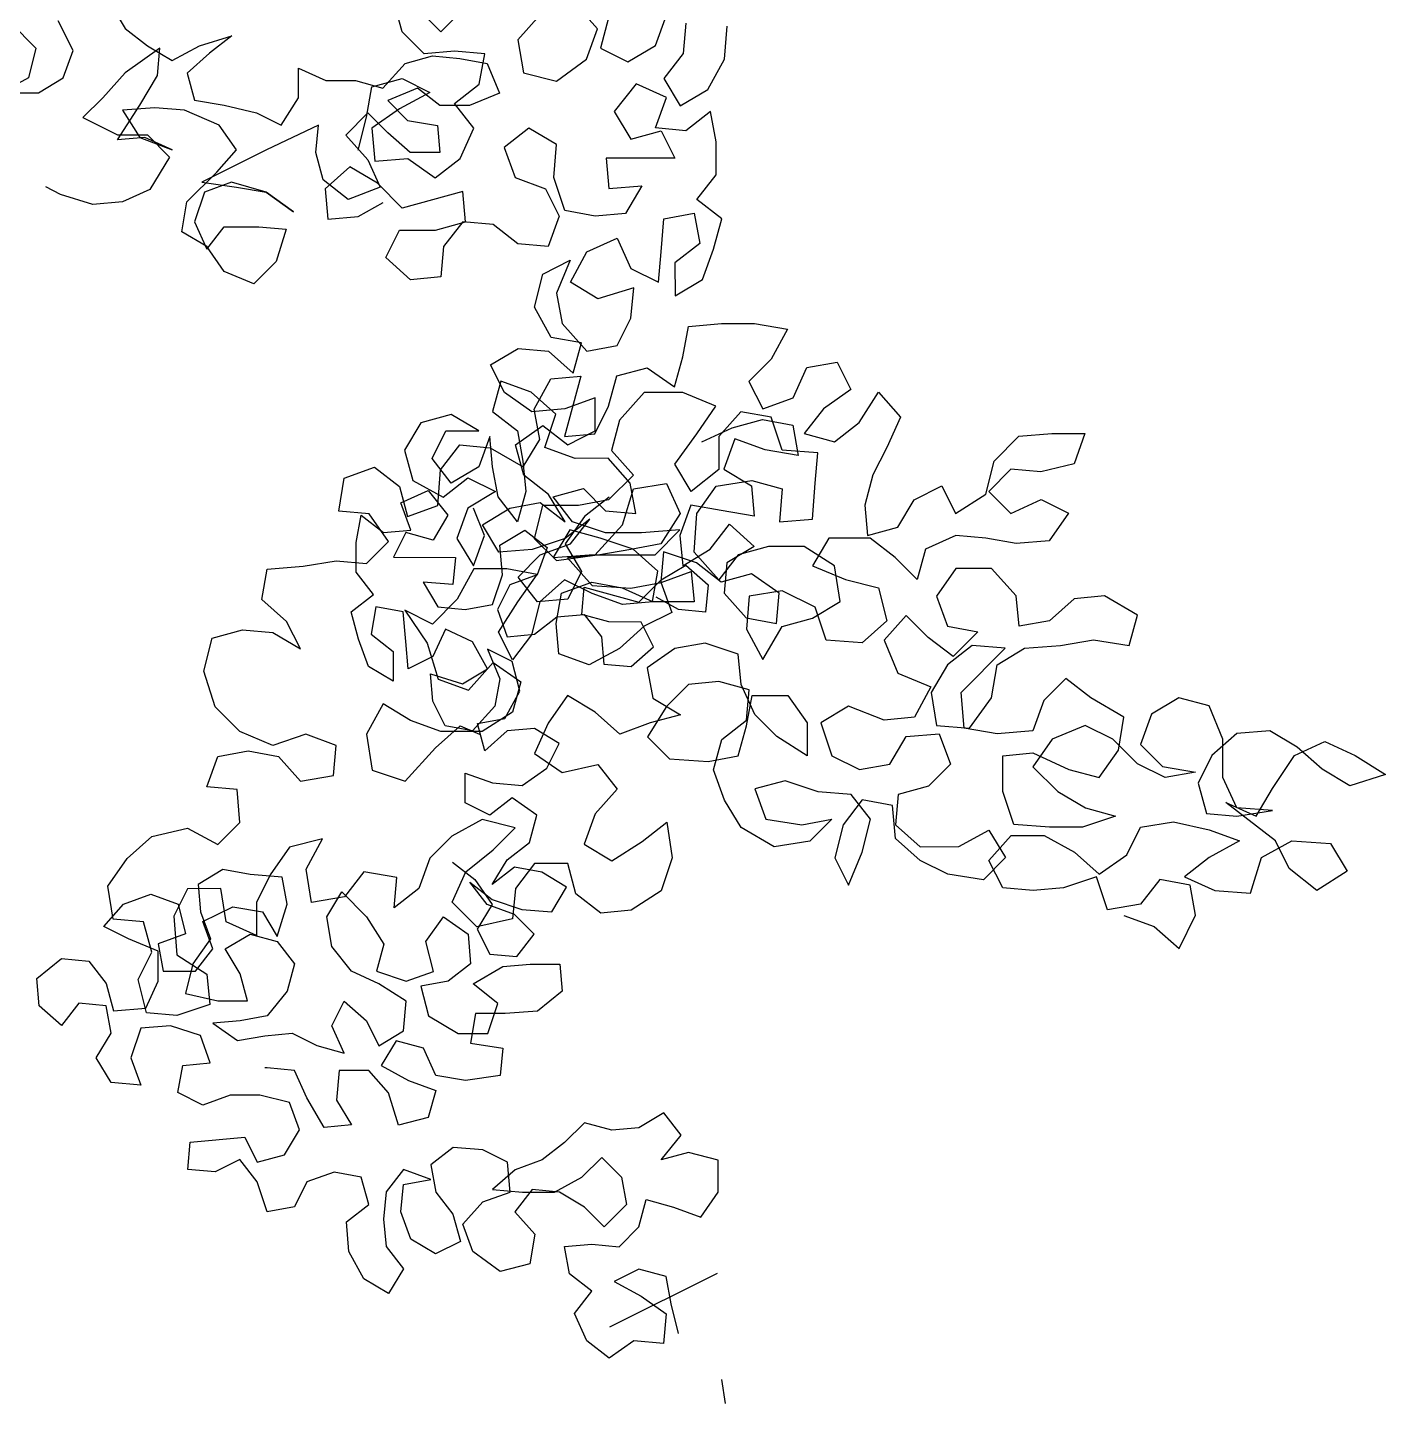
# Model space of a CAD drawing. Header units: millimetres. Extents: x 2002 to 2114, y 811 to 859.
# Drawn here: x 2020.3504 to 2020.8117, y 819.1262 to 819.5935 of the extents above; entities that cross this region are included whole.
import ezdxf

# ---------------------------------------------------------------- set-up
doc = ezdxf.new("R2010")
doc.units = ezdxf.units.MM
doc.header["$LTSCALE"] = 0.04
doc.layers.add('0_Architettonico', color=8, linetype='Continuous')

msp = doc.modelspace()

# ---------------------------------------------------------------- linework, layer by layer
at = {"layer": '0_Architettonico'}
for p, q in [((2020.58463, 819.17036), (2020.54808, 819.1521)), ((2020.58609, 819.13435), (2020.58735, 819.12617))]:
    msp.add_line(p, q, dxfattribs=at)
for points in [[(2020.37849, 819.60165), (2020.38354, 819.59322), (2020.39111, 819.58732), (2020.39952, 819.58227), (2020.40879, 819.58731), (2020.41974, 819.59067), (2020.41216, 819.58478), (2020.40457, 819.57805), (2020.40709, 819.56879), (2020.41719, 819.56709), (2020.42813, 819.56456), (2020.43655, 819.56034), (2020.44245, 819.5696), (2020.44246, 819.5797), (2020.45172, 819.57548), (2020.46182, 819.57547), (2020.47108, 819.57294), (2020.47866, 819.58135), (2020.48793, 819.58387), (2020.49719, 819.58302), (2020.50645, 819.58133), (2020.51065, 819.57122), (2020.50054, 819.56702), (2020.49044, 819.56703), (2020.48287, 819.57293), (2020.47276, 819.56873), (2020.47949, 819.56199), (2020.48959, 819.56029), (2020.49042, 819.55103), (2020.48032, 819.55104), (2020.47275, 819.55778), (2020.46602, 819.56452), (2020.45844, 819.55695), (2020.46601, 819.54853), (2020.47021, 819.53926), (2020.45926, 819.53506), (2020.45084, 819.54181), (2020.44833, 819.55107), (2020.44918, 819.56033), (2020.43149, 819.55193), (2020.40959, 819.541), (2020.42138, 819.53931), (2020.43148, 819.53761), (2020.44073, 819.53087), (2020.43148, 819.53761), (2020.41969, 819.54099), (2020.41043, 819.53763), (2020.40705, 819.52753), (2020.41125, 819.51827), (2020.41715, 819.52584), (2020.42894, 819.52583), (2020.4382, 819.52498), (2020.43482, 819.51404), (2020.42724, 819.50647), (2020.41714, 819.51069), (2020.41125, 819.51911), (2020.40284, 819.52417), (2020.40453, 819.53427), (2020.41464, 819.54436), (2020.42139, 819.55194), (2020.4155, 819.56036), (2020.40372, 819.56542), (2020.39362, 819.56627), (2020.38267, 819.56544), (2020.38856, 819.55618), (2020.3995, 819.55196), (2020.39024, 819.55617), (2020.38098, 819.55534), (2020.38857, 819.56712), (2020.39447, 819.57722), (2020.39532, 819.58648), (2020.38352, 819.57807), (2020.37594, 819.56966), (2020.3692, 819.56293), (2020.38098, 819.55702), (2020.39108, 819.55702), (2020.39865, 819.54943), (2020.39191, 819.53849), (2020.38264, 819.53429), (2020.37254, 819.53346), (2020.3616, 819.53684), (2020.35655, 819.53937)], [(2020.46268, 819.55182), (2020.46548, 819.56305), (2020.46734, 819.57334), (2020.47763, 819.57616), (2020.48699, 819.57149), (2020.4767, 819.56587), (2020.46735, 819.55931), (2020.4683, 819.54809), (2020.47952, 819.54903), (2020.48889, 819.54249), (2020.4973, 819.54905), (2020.50197, 819.55934), (2020.49541, 819.56776), (2020.50382, 819.57431), (2020.50569, 819.5846), (2020.49539, 819.58553), (2020.4851, 819.58458), (2020.47761, 819.59206), (2020.4748, 819.60235)], [(2020.48228, 819.60049), (2020.49071, 819.59207), (2020.49819, 819.59956)], [(2020.52438, 819.59772), (2020.51691, 819.58929), (2020.51879, 819.57807), (2020.53002, 819.57527), (2020.5403, 819.58276), (2020.54403, 819.59306), (2020.53654, 819.60147)], [(2020.34481, 819.59494), (2020.35322, 819.58652), (2020.35069, 819.57642), (2020.34142, 819.57137), (2020.35405, 819.57136), (2020.36247, 819.57641), (2020.36585, 819.58566), (2020.36081, 819.59577)], [(2020.54777, 819.5968), (2020.54497, 819.58651), (2020.55433, 819.58184), (2020.56368, 819.58746), (2020.56741, 819.59776)], [(2020.57397, 819.59496), (2020.57304, 819.58467), (2020.5665, 819.57624), (2020.57212, 819.56689), (2020.58147, 819.57251), (2020.58707, 819.58281), (2020.588, 819.59403)], [(2020.54792, 819.43403), (2020.53951, 819.42747), (2020.53297, 819.41811), (2020.53859, 819.40876), (2020.53392, 819.39941), (2020.52363, 819.39846), (2020.51707, 819.40687), (2020.52455, 819.41436), (2020.53484, 819.41812), (2020.54138, 819.42654), (2020.53296, 819.41998), (2020.52174, 819.41623), (2020.51052, 819.41529), (2020.5049, 819.42464), (2020.51425, 819.43026), (2020.52453, 819.43214), (2020.53296, 819.4256), (2020.52734, 819.43495), (2020.51891, 819.44149), (2020.5161, 819.45178), (2020.52545, 819.45833), (2020.53387, 819.45179), (2020.54322, 819.45648), (2020.54321, 819.4677), (2020.53292, 819.46395), (2020.5217, 819.46301), (2020.51234, 819.46955), (2020.50765, 819.4789), (2020.517, 819.48452), (2020.52729, 819.48359), (2020.53572, 819.47612), (2020.53852, 819.48641), (2020.52822, 819.48827), (2020.5226, 819.49856), (2020.5254, 819.50978), (2020.53475, 819.51447), (2020.53008, 819.50324), (2020.53196, 819.49295), (2020.54039, 819.4836), (2020.55068, 819.48548), (2020.55535, 819.49484), (2020.55627, 819.50513), (2020.54412, 819.50138), (2020.53476, 819.50699), (2020.54036, 819.51728), (2020.55065, 819.52197), (2020.55533, 819.51168), (2020.56469, 819.50701), (2020.56562, 819.5173), (2020.56654, 819.52853), (2020.57683, 819.53041), (2020.57871, 819.52012), (2020.5703, 819.51357), (2020.57031, 819.50234), (2020.57966, 819.50796), (2020.58339, 819.51826), (2020.58619, 819.52855), (2020.57776, 819.53509), (2020.5843, 819.54351), (2020.58429, 819.55474), (2020.58241, 819.56503), (2020.574, 819.55847), (2020.56371, 819.5594), (2020.56744, 819.56969), (2020.55715, 819.57436), (2020.54967, 819.565), (2020.55529, 819.55565), (2020.56558, 819.55847), (2020.57027, 819.54911), (2020.54688, 819.54909), (2020.54782, 819.5388), (2020.55905, 819.53975), (2020.55344, 819.53039), (2020.54315, 819.52944), (2020.53286, 819.53131), (2020.52911, 819.54253), (2020.53004, 819.55376), (2020.52068, 819.55936), (2020.51226, 819.5528), (2020.51601, 819.54252), (2020.52631, 819.53878), (2020.53099, 819.52943), (2020.52726, 819.51914), (2020.51697, 819.52007), (2020.50854, 819.52661), (2020.49825, 819.52753), (2020.49171, 819.51911), (2020.49079, 819.50882), (2020.4805, 819.50787), (2020.47207, 819.51535), (2020.47674, 819.52471), (2020.4889, 819.52472), (2020.49919, 819.52753), (2020.49824, 819.53782), (2020.47767, 819.53219), (2020.46924, 819.5406), (2020.45988, 819.54621), (2020.45147, 819.53872), (2020.45241, 819.52843), (2020.4627, 819.52937), (2020.47112, 819.53406)], [(2020.72283, 819.29196), (2020.73312, 819.28823), (2020.74155, 819.28075), (2020.74715, 819.29198), (2020.74527, 819.30227), (2020.73498, 819.30413), (2020.72844, 819.29571), (2020.71721, 819.29383), (2020.71346, 819.30505), (2020.70224, 819.3013), (2020.69195, 819.30035), (2020.68166, 819.30128), (2020.67697, 819.31063), (2020.68445, 819.31905), (2020.69568, 819.31906), (2020.70597, 819.31346), (2020.7144, 819.30598), (2020.72375, 819.31254), (2020.72841, 819.3219), (2020.73964, 819.32378), (2020.7518, 819.32099), (2020.7621, 819.31725), (2020.75181, 819.31163), (2020.7434, 819.30508), (2020.75369, 819.30041), (2020.76585, 819.29948), (2020.76958, 819.31165), (2020.77987, 819.31727), (2020.79297, 819.31635), (2020.79859, 819.307), (2020.7883, 819.30044), (2020.77894, 819.30791), (2020.77426, 819.31726), (2020.75741, 819.33035), (2020.7677, 819.32568), (2020.7733, 819.33504), (2020.78078, 819.34627), (2020.79106, 819.35096), (2020.80136, 819.34629), (2020.81166, 819.33975), (2020.7995, 819.336), (2020.79014, 819.3416), (2020.78171, 819.34908), (2020.77235, 819.35468), (2020.76113, 819.35374), (2020.75271, 819.34624), (2020.74805, 819.33689), (2020.75086, 819.3266), (2020.76115, 819.32567), (2020.77331, 819.32755), (2020.76115, 819.32848), (2020.75646, 819.33876), (2020.75645, 819.35186), (2020.75176, 819.36308), (2020.74147, 819.36588), (2020.73212, 819.36026), (2020.72839, 819.34996), (2020.73588, 819.34249), (2020.74711, 819.34063), (2020.73682, 819.33875), (2020.72746, 819.34342), (2020.71903, 819.35183), (2020.70967, 819.3565), (2020.69845, 819.35181), (2020.69191, 819.34245), (2020.70034, 819.33404), (2020.7097, 819.32843), (2020.71999, 819.32563), (2020.70877, 819.32188), (2020.69754, 819.32187), (2020.68538, 819.3228), (2020.68163, 819.33402), (2020.68162, 819.34618), (2020.69191, 819.34712), (2020.70407, 819.34152), (2020.71437, 819.33873), (2020.72091, 819.34809), (2020.72277, 819.35931), (2020.71154, 819.36585), (2020.70311, 819.37239), (2020.69563, 819.3649), (2020.6919, 819.35461), (2020.67974, 819.35366), (2020.66851, 819.35552), (2020.66757, 819.36768), (2020.68252, 819.38266), (2020.67129, 819.38359), (2020.66288, 819.37703), (2020.65728, 819.36767), (2020.65916, 819.35645), (2020.67038, 819.35552), (2020.67786, 819.36582), (2020.67972, 819.37705), (2020.68907, 819.38267), (2020.70123, 819.38362), (2020.71245, 819.3855), (2020.72462, 819.38364), (2020.72741, 819.39393), (2020.71618, 819.40047), (2020.70589, 819.39952), (2020.69748, 819.39203), (2020.68719, 819.39015), (2020.68625, 819.40044), (2020.67782, 819.40979), (2020.66566, 819.40978), (2020.65912, 819.40042), (2020.66287, 819.39013), (2020.67316, 819.38827), (2020.66475, 819.37984), (2020.65632, 819.38638), (2020.64883, 819.39386), (2020.64136, 819.38543), (2020.64604, 819.37421), (2020.65727, 819.36954), (2020.65167, 819.35925), (2020.64138, 819.3583), (2020.62922, 819.36297), (2020.61987, 819.35735), (2020.62362, 819.34613), (2020.63298, 819.34146), (2020.64327, 819.34334), (2020.64887, 819.3527), (2020.6601, 819.35364), (2020.66385, 819.34336), (2020.65637, 819.33587), (2020.64608, 819.33305), (2020.64516, 819.32276), (2020.65358, 819.31528), (2020.66668, 819.3153), (2020.67696, 819.32092), (2020.68259, 819.31157), (2020.67511, 819.30408), (2020.66295, 819.30594), (2020.65359, 819.31061), (2020.64516, 819.31808), (2020.64421, 819.32931), (2020.63392, 819.33117), (2020.62738, 819.32274), (2020.62459, 819.31151), (2020.62927, 819.30216), (2020.63394, 819.31339), (2020.63674, 819.32462), (2020.63018, 819.33304), (2020.61895, 819.33396), (2020.60772, 819.33769), (2020.59744, 819.33488), (2020.60119, 819.32459), (2020.61335, 819.32273), (2020.62364, 819.32461), (2020.61616, 819.31712), (2020.604, 819.31524), (2020.59277, 819.32178), (2020.58715, 819.33113), (2020.5834, 819.34141), (2020.58619, 819.35171), (2020.59461, 819.35826), (2020.59553, 819.36855), (2020.58524, 819.37135), (2020.57495, 819.3704), (2020.56747, 819.36291), (2020.56094, 819.35262), (2020.56843, 819.34514), (2020.58152, 819.34422), (2020.59181, 819.3461), (2020.59461, 819.35639), (2020.59647, 819.36668), (2020.60863, 819.36669), (2020.61519, 819.35734), (2020.6152, 819.34612), (2020.6049, 819.35266), (2020.59741, 819.36013), (2020.59273, 819.37042), (2020.59178, 819.38071), (2020.58055, 819.38444), (2020.57026, 819.38256), (2020.56091, 819.376), (2020.56279, 819.36572), (2020.57215, 819.36011), (2020.56187, 819.3573), (2020.55158, 819.35354), (2020.54315, 819.36102), (2020.53379, 819.36662), (2020.52725, 819.35726), (2020.52259, 819.34697), (2020.53195, 819.34043), (2020.54411, 819.34325), (2020.55066, 819.33483), (2020.54319, 819.32641), (2020.53945, 819.31611), (2020.54881, 819.31051), (2020.5591, 819.31707), (2020.56751, 819.32362), (2020.56939, 819.31146), (2020.56566, 819.30024), (2020.55538, 819.29368), (2020.54509, 819.29273), (2020.53666, 819.29927), (2020.53385, 819.30956), (2020.52262, 819.30955), (2020.51608, 819.30113), (2020.51515, 819.29083), (2020.503, 819.28802), (2020.49457, 819.29643), (2020.49924, 819.30672), (2020.50858, 819.31422), (2020.51606, 819.32171), (2020.50483, 819.3245), (2020.49455, 819.31888), (2020.48707, 819.31139), (2020.48334, 819.3011), (2020.47493, 819.29454), (2020.47585, 819.30483), (2020.46462, 819.30669), (2020.45808, 819.29827), (2020.44686, 819.29638), (2020.44498, 819.30761), (2020.45058, 819.3179), (2020.43936, 819.31509), (2020.43282, 819.30573), (2020.42815, 819.29637), (2020.42816, 819.28514), (2020.41787, 819.28981), (2020.41598, 819.30103), (2020.40476, 819.30102), (2020.40009, 819.29166), (2020.40104, 819.27857), (2020.41133, 819.27203), (2020.41228, 819.26174), (2020.40106, 819.25799), (2020.39077, 819.25891), (2020.38795, 819.27014), (2020.39262, 819.2795), (2020.3898, 819.28978), (2020.37951, 819.29071), (2020.37763, 819.30193), (2020.38417, 819.31129), (2020.39258, 819.31879), (2020.40474, 819.3216), (2020.41504, 819.316), (2020.42251, 819.32349), (2020.42157, 819.33472), (2020.41128, 819.33564), (2020.41501, 819.34594), (2020.4253, 819.34782), (2020.43559, 819.34595), (2020.44308, 819.33754), (2020.4543, 819.33942), (2020.45523, 819.34971), (2020.44494, 819.35345), (2020.43371, 819.34969), (2020.42248, 819.35436), (2020.41406, 819.36277), (2020.4103, 819.37493), (2020.4131, 819.38616), (2020.42339, 819.38898), (2020.43368, 819.38805), (2020.44304, 819.38244), (2020.43835, 819.3918), (2020.42993, 819.39927), (2020.43179, 819.40956), (2020.44395, 819.41051), (2020.45517, 819.41239), (2020.46546, 819.41146), (2020.47294, 819.41896), (2020.46638, 819.4283), (2020.45609, 819.42923), (2020.45795, 819.44046), (2020.46824, 819.44421), (2020.47667, 819.43767), (2020.47948, 819.42738), (2020.48977, 819.43113), (2020.49069, 819.44329), (2020.49723, 819.45172), (2020.50752, 819.45079), (2020.51876, 819.44426), (2020.52436, 819.45362), (2020.52248, 819.4639), (2020.52808, 819.4742), (2020.53837, 819.47514), (2020.53278, 819.45456), (2020.54307, 819.4555), (2020.54774, 819.46486), (2020.55053, 819.47516), (2020.56082, 819.47797), (2020.57018, 819.47143), (2020.57298, 819.48172), (2020.57484, 819.49202), (2020.58607, 819.49296), (2020.59729, 819.49297), (2020.60852, 819.49111), (2020.60292, 819.48082), (2020.59544, 819.47333), (2020.60012, 819.46397), (2020.61041, 819.46773), (2020.61508, 819.47802), (2020.62537, 819.4799), (2020.63005, 819.47055), (2020.6207, 819.46399), (2020.61416, 819.45557), (2020.62446, 819.45277), (2020.63287, 819.45933), (2020.63941, 819.46962), (2020.6469, 819.46121), (2020.64223, 819.45092), (2020.63756, 819.44156), (2020.63477, 819.43126), (2020.63571, 819.42098), (2020.646, 819.42379), (2020.6516, 819.43315), (2020.66095, 819.43784), (2020.66564, 819.42849), (2020.67592, 819.43504), (2020.67872, 819.44627), (2020.68713, 819.4547), (2020.69836, 819.45565), (2020.70958, 819.45566), (2020.70585, 819.44536), (2020.69463, 819.44255), (2020.68434, 819.44347), (2020.67686, 819.43598), (2020.68435, 819.4285), (2020.69464, 819.43319), (2020.70399, 819.42852), (2020.69745, 819.41916), (2020.68623, 819.41822), (2020.67594, 819.42008), (2020.66565, 819.421), (2020.65536, 819.41632), (2020.65256, 819.40602), (2020.64507, 819.4135), (2020.63665, 819.42004), (2020.62262, 819.42003), (2020.61701, 819.41067), (2020.62824, 819.406), (2020.63947, 819.4032), (2020.64229, 819.39198), (2020.63387, 819.38449), (2020.62171, 819.38541), (2020.61796, 819.39664), (2020.60673, 819.40224), (2020.5955, 819.40036), (2020.59458, 819.38913), (2020.6002, 819.37885), (2020.60674, 819.39008), (2020.61703, 819.39289), (2020.62638, 819.39852), (2020.6245, 819.41068), (2020.6142, 819.41721), (2020.60204, 819.4172), (2020.59175, 819.41439), (2020.58521, 819.40596), (2020.57678, 819.41531), (2020.57771, 819.42841), (2020.58424, 819.43777), (2020.5964, 819.43965), (2020.6067, 819.43685), (2020.60577, 819.42563), (2020.617, 819.42657), (2020.61792, 819.43873), (2020.61885, 819.44902), (2020.60669, 819.44995), (2020.60293, 819.46117), (2020.59264, 819.46303), (2020.58517, 819.45461), (2020.58518, 819.44338), (2020.57583, 819.43589), (2020.57021, 819.44524), (2020.57768, 819.45553), (2020.58422, 819.4649), (2020.57299, 819.46956), (2020.55989, 819.46955), (2020.55148, 819.46019), (2020.54869, 819.4499), (2020.55618, 819.44148), (2020.54777, 819.43306), (2020.53748, 819.43118), (2020.52532, 819.43116), (2020.52252, 819.41994), (2020.53001, 819.41246), (2020.54311, 819.41434), (2020.55245, 819.42464), (2020.55618, 819.43681), (2020.56741, 819.43869), (2020.57209, 819.4284), (2020.56555, 819.4181), (2020.55526, 819.41622), (2020.54404, 819.41434), (2020.53375, 819.4134), (2020.54218, 819.40405), (2020.55528, 819.40313), (2020.56557, 819.40501), (2020.57585, 819.40876), (2020.5768, 819.39847), (2020.56277, 819.39846), (2020.55248, 819.39751), (2020.54218, 819.40124), (2020.53282, 819.40591), (2020.52441, 819.39842), (2020.52161, 819.38719), (2020.51507, 819.37877), (2020.51039, 819.38812), (2020.51693, 819.39842), (2020.52347, 819.40778), (2020.51317, 819.40964), (2020.50195, 819.40963), (2020.49635, 819.39933), (2020.48793, 819.39091), (2020.47857, 819.39557), (2020.48607, 819.38436), (2020.48982, 819.3722), (2020.50012, 819.36846), (2020.50853, 819.37783), (2020.51789, 819.37129), (2020.51509, 819.36099), (2020.50481, 819.35444), (2020.49077, 819.35442), (2020.48048, 819.35816), (2020.47112, 819.36376), (2020.46552, 819.35347), (2020.4674, 819.34131), (2020.47863, 819.33757), (2020.48891, 819.34881), (2020.49732, 819.3563), (2020.50387, 819.3535)], [(2020.57944, 819.45283), (2020.58973, 819.45752), (2020.60002, 819.46033), (2020.61031, 819.45847), (2020.61219, 819.44818), (2020.60096, 819.45005), (2020.59067, 819.45378), (2020.58693, 819.44348), (2020.59629, 819.43788), (2020.59724, 819.42759), (2020.58601, 819.42945), (2020.57572, 819.43131), (2020.57199, 819.42102), (2020.57293, 819.41073), (2020.58228, 819.41635), (2020.58882, 819.42478), (2020.59725, 819.4173), (2020.5879, 819.41168), (2020.58697, 819.40139), (2020.59446, 819.39298), (2020.60476, 819.39111), (2020.60568, 819.4014), (2020.59632, 819.40794), (2020.58603, 819.40513), (2020.57761, 819.41167), (2020.56638, 819.4154), (2020.56545, 819.40511), (2020.5692, 819.39482), (2020.55985, 819.39014), (2020.55144, 819.38265), (2020.54116, 819.37702), (2020.53086, 819.38076), (2020.52992, 819.39105), (2020.53178, 819.40134), (2020.54207, 819.40509), (2020.55236, 819.40323), (2020.56265, 819.39856), (2020.56451, 819.40885), (2020.55609, 819.41633), (2020.54486, 819.42006), (2020.53457, 819.42286), (2020.52896, 819.4135), (2020.54112, 819.41444), (2020.56357, 819.41446), (2020.57199, 819.42289), (2020.55889, 819.42194), (2020.54673, 819.42193), (2020.5355, 819.42566), (2020.52894, 819.43408), (2020.53923, 819.43689), (2020.54672, 819.42941), (2020.55701, 819.42849), (2020.55513, 819.43878), (2020.54764, 819.44719), (2020.53641, 819.44718), (2020.52612, 819.45091), (2020.52985, 819.46214), (2020.52143, 819.46962), (2020.51113, 819.47335), (2020.50834, 819.46306), (2020.51676, 819.45652), (2020.51864, 819.44623), (2020.51959, 819.43594), (2020.51679, 819.42565), (2020.51023, 819.43406), (2020.50835, 819.44435), (2020.50741, 819.45464), (2020.50368, 819.44434), (2020.49433, 819.43872), (2020.48777, 819.44714), (2020.49244, 819.45649), (2020.50366, 819.4565), (2020.4943, 819.46211), (2020.48402, 819.45929), (2020.47841, 819.44993), (2020.48123, 819.43965), (2020.49152, 819.43404), (2020.49994, 819.4406), (2020.5093, 819.43593), (2020.49995, 819.43031), (2020.49621, 819.42001), (2020.50184, 819.41066), (2020.50557, 819.42096), (2020.50182, 819.43031)], [(2020.49476, 819.30999), (2020.50233, 819.30409), (2020.50822, 819.29567), (2020.50316, 819.28725), (2020.50736, 819.27883), (2020.51662, 819.27798), (2020.52252, 819.28555), (2020.51579, 819.29229), (2020.50653, 819.29567), (2020.50065, 819.30325), (2020.50822, 819.29735), (2020.51832, 819.29397), (2020.52842, 819.29312), (2020.53348, 819.30154), (2020.52507, 819.3066), (2020.51581, 819.30829), (2020.50822, 819.3024), (2020.51328, 819.31082), (2020.52087, 819.3167), (2020.5234, 819.32596), (2020.51499, 819.33186), (2020.5074, 819.32598), (2020.49899, 819.33019), (2020.499, 819.3403), (2020.50826, 819.33692), (2020.51836, 819.33607), (2020.52678, 819.34196), (2020.531, 819.35037), (2020.52259, 819.35543), (2020.51332, 819.3546), (2020.50574, 819.34787), (2020.50322, 819.35713), (2020.51249, 819.35881), (2020.51755, 819.36806), (2020.51503, 819.37817), (2020.50661, 819.38239), (2020.51081, 819.37228), (2020.50912, 819.36302), (2020.50154, 819.35461), (2020.49228, 819.3563), (2020.48808, 819.36472), (2020.48724, 819.37399), (2020.49818, 819.37061), (2020.50661, 819.37565), (2020.50156, 819.38492), (2020.49231, 819.38914), (2020.48809, 819.37988), (2020.47967, 819.37568), (2020.47883, 819.38494), (2020.478, 819.39504), (2020.46874, 819.39673), (2020.46705, 819.38747), (2020.47462, 819.38157), (2020.47461, 819.37147), (2020.4662, 819.37653), (2020.46284, 819.38579), (2020.46032, 819.39506), (2020.4679, 819.40094), (2020.46202, 819.40853), (2020.46202, 819.41863), (2020.46372, 819.42789), (2020.47129, 819.42199), (2020.48055, 819.42282), (2020.47719, 819.43209), (2020.48646, 819.43629), (2020.49318, 819.42786), (2020.48813, 819.41945), (2020.47887, 819.42198), (2020.47465, 819.41357), (2020.4957, 819.41355), (2020.49485, 819.40429), (2020.48474, 819.40514), (2020.48979, 819.39671), (2020.49905, 819.39586), (2020.50831, 819.39754), (2020.51169, 819.40764), (2020.51086, 819.41774), (2020.51928, 819.42279), (2020.52685, 819.41689), (2020.52348, 819.40763), (2020.51421, 819.40427), (2020.50999, 819.39585), (2020.51335, 819.38659), (2020.52261, 819.38742), (2020.5302, 819.39331), (2020.53946, 819.39414), (2020.54535, 819.38656), (2020.54618, 819.3773), (2020.55544, 819.37645), (2020.56302, 819.38318), (2020.55882, 819.3916), (2020.54788, 819.39161), (2020.53862, 819.39414), (2020.53947, 819.4034), (2020.55799, 819.39834), (2020.56557, 819.40591), (2020.57399, 819.41095), (2020.58157, 819.40421), (2020.58071, 819.39495), (2020.57145, 819.3958), (2020.56388, 819.40001)], [(2020.57147, 819.14993), (2020.56896, 819.16004), (2020.56728, 819.1693), (2020.55802, 819.17184), (2020.5496, 819.16763), (2020.55886, 819.16257), (2020.56727, 819.15667), (2020.56642, 819.14657), (2020.55632, 819.14742), (2020.54789, 819.14154), (2020.54032, 819.14744), (2020.53612, 819.1567), (2020.54202, 819.16427), (2020.53445, 819.17017), (2020.53277, 819.17944), (2020.54203, 819.18027), (2020.55129, 819.17942), (2020.55804, 819.18615), (2020.56057, 819.19541), (2020.56983, 819.19287), (2020.57909, 819.1895), (2020.58499, 819.19791), (2020.585, 819.20886), (2020.5749, 819.21139), (2020.56563, 819.20887), (2020.57238, 819.21729), (2020.56649, 819.22487), (2020.55807, 819.21983), (2020.5488, 819.21899), (2020.53955, 819.22153), (2020.5328, 819.2148), (2020.52522, 819.20891), (2020.51596, 819.20555), (2020.50837, 819.19882), (2020.51848, 819.19797), (2020.52942, 819.19796), (2020.53869, 819.203), (2020.54543, 819.20973), (2020.55216, 819.20299), (2020.55383, 819.19373), (2020.54625, 819.18616), (2020.53952, 819.1929), (2020.5311, 819.19796), (2020.52184, 819.19881), (2020.51594, 819.19124), (2020.52267, 819.18366), (2020.52098, 819.17355), (2020.51087, 819.17104), (2020.50162, 819.17778), (2020.49826, 819.18705), (2020.505, 819.19462), (2020.51427, 819.19798), (2020.51343, 819.20808), (2020.50502, 819.2123), (2020.49492, 819.21315), (2020.48733, 819.20726), (2020.48901, 819.198), (2020.49489, 819.19042), (2020.49741, 819.18115), (2020.48899, 819.17695), (2020.48057, 819.18201), (2020.47721, 819.19127), (2020.47807, 819.20053), (2020.48733, 819.20221), (2020.47807, 819.20559), (2020.47217, 819.19801), (2020.47132, 819.18875), (2020.47215, 819.17949), (2020.47804, 819.17191), (2020.47298, 819.16349), (2020.46457, 819.16855), (2020.45952, 819.17782), (2020.45869, 819.18792), (2020.46627, 819.19381), (2020.46375, 819.20307), (2020.4545, 819.20477), (2020.44523, 819.20141), (2020.44101, 819.19299), (2020.43175, 819.19132), (2020.42839, 819.20142), (2020.42251, 819.209), (2020.41408, 819.2048), (2020.40482, 819.20565), (2020.40567, 819.21491), (2020.4242, 819.21658), (2020.4284, 819.20816), (2020.43766, 819.21067), (2020.44272, 819.21909), (2020.43936, 819.22835), (2020.42926, 819.23089), (2020.41916, 819.2309), (2020.40989, 819.22754), (2020.40148, 819.23176), (2020.40317, 819.24102), (2020.41243, 819.24185), (2020.40907, 819.25111), (2020.39897, 819.25449), (2020.38887, 819.25366), (2020.38549, 819.24356), (2020.38885, 819.23429), (2020.37875, 819.23514), (2020.37371, 819.24357), (2020.37876, 819.25198), (2020.37709, 819.26125), (2020.36783, 819.2621), (2020.36193, 819.25452), (2020.35436, 819.26127), (2020.35352, 819.27053), (2020.36195, 819.27726), (2020.37121, 819.27641), (2020.3771, 819.26882), (2020.37961, 819.25956), (2020.39056, 819.26039), (2020.39478, 819.26965), (2020.39479, 819.27975), (2020.38469, 819.28397), (2020.37627, 819.28819), (2020.38301, 819.29576), (2020.39228, 819.29912), (2020.40154, 819.29574), (2020.40405, 819.28564), (2020.39479, 819.28228), (2020.39646, 819.27301), (2020.40741, 819.273), (2020.41331, 819.28058), (2020.40995, 819.28984), (2020.42006, 819.29488), (2020.43016, 819.29319), (2020.4352, 819.28477), (2020.43858, 819.29571), (2020.43691, 819.30497), (2020.42596, 819.30582), (2020.4167, 819.30752), (2020.40828, 819.30247), (2020.40911, 819.29321), (2020.41247, 819.28395), (2020.40657, 819.27553), (2020.40404, 819.26543), (2020.41498, 819.26289), (2020.42508, 819.26289), (2020.42256, 819.27215), (2020.41752, 819.28057), (2020.42594, 819.28562), (2020.4352, 819.28308), (2020.44109, 819.2755), (2020.43855, 819.26624), (2020.43181, 819.25783), (2020.42255, 819.25615), (2020.41329, 819.25532), (2020.4217, 819.24942), (2020.43096, 819.25109), (2020.44023, 819.25193), (2020.44864, 819.24771), (2020.4579, 819.24518), (2020.4537, 819.25444), (2020.45792, 819.26286), (2020.46549, 819.25611), (2020.46969, 819.24769), (2020.47811, 819.25273), (2020.47896, 819.26284), (2020.46971, 819.26874), (2020.46045, 819.27296), (2020.45372, 819.28138), (2020.45205, 819.29149), (2020.45711, 819.2999), (2020.46552, 819.29147), (2020.4714, 819.28221), (2020.46887, 819.27295), (2020.47897, 819.26957), (2020.48823, 819.27293), (2020.48572, 819.28304), (2020.49162, 819.29145), (2020.50003, 819.28555), (2020.50087, 819.27545), (2020.49328, 819.26956), (2020.48402, 819.26788), (2020.48654, 819.25778), (2020.49663, 819.25188), (2020.50674, 819.25187), (2020.51011, 819.26197), (2020.5017, 819.26871), (2020.51181, 819.27459), (2020.52107, 819.27543), (2020.53118, 819.27542), (2020.53201, 819.26616), (2020.52358, 819.25943), (2020.51264, 819.2586), (2020.50253, 819.25861), (2020.50084, 819.2485), (2020.51178, 819.24681), (2020.51093, 819.23755), (2020.49915, 819.23588), (2020.48904, 819.23757), (2020.48484, 819.24683), (2020.47558, 819.24937), (2020.47052, 819.24095), (2020.47978, 819.23589), (2020.48904, 819.23252), (2020.48651, 819.22326), (2020.4764, 819.22074), (2020.47304, 819.23169), (2020.46631, 819.23927), (2020.45621, 819.23928), (2020.45536, 819.22918), (2020.4604, 819.22076), (2020.45114, 819.21992), (2020.44526, 819.23003), (2020.44106, 819.2393), (2020.4318, 819.24015), (2020.43095, 819.24015)]]:
    msp.add_lwpolyline(points, dxfattribs=at)

doc.saveas('drawing.dxf')
